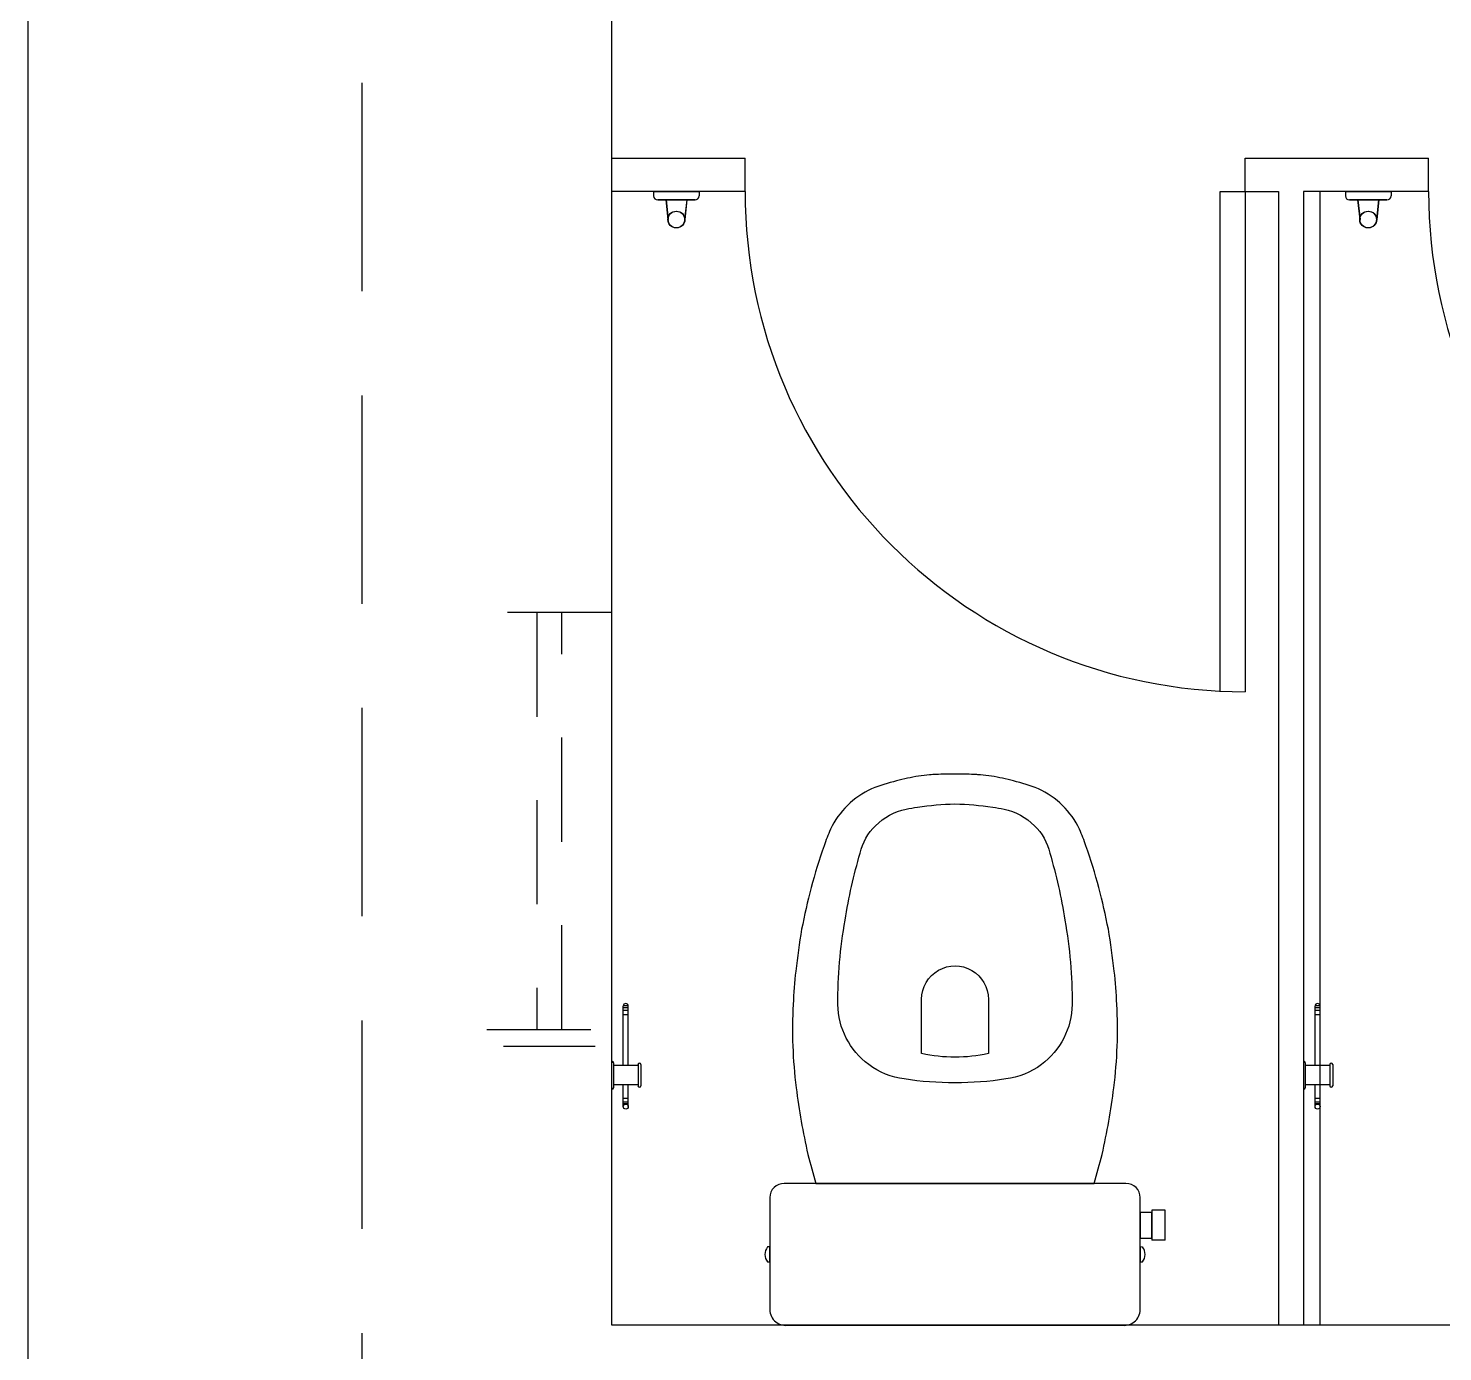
# Model space of a CAD drawing. Header units: inches. Extents: x 542650 to 544515, y 9574150 to 9574595.
# Drawn here: x 542787.416 to 542789.113, y 9574245.611 to 9574247.199 of the extents above; entities that cross this region are included whole.
import ezdxf

# ---------------------------------------------------------------- set-up
doc = ezdxf.new("R2010")
doc.units = ezdxf.units.IN
doc.header["$MEASUREMENT"] = 0
doc.linetypes.add('HIDDEN', pattern=[0.375, 0.25, -0.125])
doc.linetypes.add('HIDDEN2', pattern=[0.1875, 0.125, -0.0625])
doc.layers.add('I-ARQ', color=8, linetype='Continuous')

msp = doc.modelspace()

# ---------------------------------------------------------------- linework, layer by layer
at = {"layer": 'I-ARQ', "linetype": 'HIDDEN'}
msp.add_line((542787.8159, 9574251.6334), (542787.8159, 9574229.6934), dxfattribs=at)
at = {"layer": 'I-ARQ'}
for p, q in [((542787.4159, 9574230.6384), (542787.4159, 9574249.7884)), ((542787.4159, 9574230.6384), (542787.4159, 9574249.7884)), ((542787.4159, 9574230.6384), (542787.4159, 9574249.7884)), ((542788.1159, 9574245.6428), (542788.1159, 9574249.5884)), ((542788.1159, 9574247.0428), (542788.2759, 9574247.0428)), ((542788.2759, 9574247.0028), (542788.2759, 9574247.0428)), ((542788.8759, 9574247.0028), (542788.8759, 9574247.0428)), ((542788.8759, 9574247.0428), (542788.9159, 9574247.0428)), ((542788.9159, 9574247.0428), (542788.9459, 9574247.0428)), ((542788.9359, 9574247.0428), (542789.0959, 9574247.0428)), ((542789.0959, 9574247.0028), (542789.0959, 9574247.0428)), ((542788.2759, 9574247.0028), (542788.1159, 9574247.0028)), ((542788.166, 9574247.0028), (542788.166, 9574246.9978)), ((542788.2208, 9574247.0028), (542788.166, 9574247.0028)), ((542788.166, 9574247.0028), (542788.166, 9574246.9978)), ((542788.166, 9574247.0028), (542788.2208, 9574247.0028)), ((542788.2158, 9574246.9928), (542788.171, 9574246.9928)), ((542788.171, 9574246.9928), (542788.2158, 9574246.9928)), ((542788.1807, 9574246.9928), (542788.1832, 9574246.9693)), ((542788.181, 9574246.9928), (542788.1836, 9574246.9693)), ((542788.2058, 9574246.9928), (542788.2032, 9574246.9693)), ((542788.2061, 9574246.9928), (542788.2036, 9574246.9693)), ((542788.2208, 9574247.0028), (542788.2208, 9574246.9978)), ((542788.2208, 9574247.0028), (542788.2208, 9574246.9978)), ((542788.8459, 9574247.0028), (542788.8759, 9574247.0028)), ((542788.8459, 9574246.4028), (542788.8459, 9574247.0028)), ((542788.8759, 9574247.0028), (542788.9159, 9574247.0028)), ((542788.8759, 9574247.0028), (542788.8759, 9574246.4028)), ((542788.9159, 9574247.0028), (542788.9159, 9574245.6428)), ((542788.9459, 9574247.0028), (542788.9459, 9574245.6428)), ((542789.0959, 9574247.0028), (542788.9459, 9574247.0028)), ((542788.9659, 9574245.6428), (542788.9659, 9574247.0028)), ((542788.996, 9574247.0028), (542788.996, 9574246.9978)), ((542789.0508, 9574247.0028), (542788.996, 9574247.0028)), ((542788.996, 9574247.0028), (542788.996, 9574246.9978)), ((542788.996, 9574247.0028), (542789.0508, 9574247.0028)), ((542789.0458, 9574246.9928), (542789.001, 9574246.9928)), ((542789.001, 9574246.9928), (542789.0458, 9574246.9928)), ((542789.0107, 9574246.9928), (542789.0132, 9574246.9693)), ((542789.011, 9574246.9928), (542789.0136, 9574246.9693)), ((542789.0358, 9574246.9928), (542789.0332, 9574246.9693)), ((542789.0361, 9574246.9928), (542789.0336, 9574246.9693)), ((542789.0508, 9574247.0028), (542789.0508, 9574246.9978)), ((542789.0508, 9574247.0028), (542789.0508, 9574246.9978)), ((542788.1297, 9574245.9544), (542788.1297, 9574246.0258)), ((542788.1297, 9574246.0241), (542788.1357, 9574246.0241)), ((542788.1298, 9574246.0266), (542788.1355, 9574246.0266)), ((542788.1357, 9574245.9544), (542788.1357, 9574246.0258)), ((542788.9597, 9574245.9544), (542788.9597, 9574246.0258)), ((542788.9597, 9574246.0241), (542788.9657, 9574246.0241)), ((542788.9598, 9574246.0266), (542788.9655, 9574246.0266)), ((542788.9657, 9574245.9544), (542788.9657, 9574246.0258)), ((542788.1297, 9574246.0208), (542788.1357, 9574246.0208)), ((542788.1297, 9574246.0158), (542788.1357, 9574246.0158)), ((542788.9597, 9574246.0208), (542788.9657, 9574246.0208)), ((542788.9597, 9574246.0158), (542788.9657, 9574246.0158)), ((542787.9859, 9574245.9778), (542788.0959, 9574245.9778)), ((542788.118, 9574245.9578), (542788.118, 9574245.9278)), ((542788.1474, 9574245.9544), (542788.118, 9574245.9544)), ((542788.1474, 9574245.9557), (542788.1474, 9574245.9299)), ((542788.1509, 9574245.9557), (542788.1509, 9574245.9299)), ((542788.948, 9574245.9578), (542788.948, 9574245.9278)), ((542788.9774, 9574245.9544), (542788.948, 9574245.9544)), ((542788.9774, 9574245.9557), (542788.9774, 9574245.9299)), ((542788.9809, 9574245.9557), (542788.9809, 9574245.9299)), ((542788.1474, 9574245.9312), (542788.118, 9574245.9312)), ((542788.1297, 9574245.9051), (542788.1297, 9574245.9312)), ((542788.1357, 9574245.9051), (542788.1357, 9574245.9312)), ((542788.9774, 9574245.9312), (542788.948, 9574245.9312)), ((542788.9597, 9574245.9051), (542788.9597, 9574245.9312)), ((542788.9657, 9574245.9051), (542788.9657, 9574245.9312)), ((542788.1297, 9574245.9151), (542788.1357, 9574245.9151)), ((542788.1297, 9574245.911), (542788.1357, 9574245.911)), ((542788.1297, 9574245.9089), (542788.1357, 9574245.9089)), ((542788.9597, 9574245.9151), (542788.9657, 9574245.9151)), ((542788.9597, 9574245.911), (542788.9657, 9574245.911)), ((542788.9597, 9574245.9089), (542788.9657, 9574245.9089)), ((542788.7327, 9574245.8128), (542788.3227, 9574245.8128)), ((542788.3057, 9574245.796), (542788.3057, 9574245.6636)), ((542788.7497, 9574245.6636), (542788.7497, 9574245.796)), ((542790.5909, 9574245.6428), (542788.1159, 9574245.6428)), ((542788.3265, 9574245.6428), (542788.7289, 9574245.6428))]:
    msp.add_line(p, q, dxfattribs=at)
at = {"layer": 'I-ARQ', "linetype": 'HIDDEN2'}
for p, q in [((542788.1159, 9574246.4978), (542787.9659, 9574246.4978)), ((542788.0259, 9574246.4978), (542788.0259, 9574245.9978)), ((542788.0559, 9574245.9978), (542788.0559, 9574246.4978)), ((542787.9659, 9574245.9978), (542788.1159, 9574245.9978))]:
    msp.add_line(p, q, dxfattribs=at)
at = {"layer": 'I-ARQ', "linetype": 'ByBlock'}
for p, q in [((542788.7637, 9574245.7808), (542788.7637, 9574245.7448)), ((542788.7797, 9574245.7808), (542788.7637, 9574245.7808)), ((542788.7797, 9574245.7448), (542788.7797, 9574245.7808)), ((542788.7797, 9574245.7448), (542788.7637, 9574245.7448))]:
    msp.add_line(p, q, dxfattribs=at)
at = {"layer": 'I-ARQ'}
for points in [[(542788.6947, 9574245.8128, -0.003882), (542788.7042, 9574245.8478, 0.024258), (542788.7182, 9574245.9278, 0.02486), (542788.7222, 9574245.9778, 0.033324), (542788.7217, 9574246.0278, 0.02486), (542788.7187, 9574246.0678, 0.012268), (542788.7117, 9574246.1178, 0.015806), (542788.7002, 9574246.1678, 0.026699), (542788.6847, 9574246.2178, 0.021919), (542788.6772, 9574246.2378, 0.174675), (542788.6277, 9574246.2863, 0.045452), (542788.5977, 9574246.2958, 0.022856), (542788.5848, 9574246.299, 0.041289), (542788.5581, 9574246.303, 0.039166), (542788.5524, 9574246.3034, 0.012899), (542788.5505, 9574246.3034, 0.04333), (542788.5277, 9574246.3038, 0.04333), (542788.5049, 9574246.3034, 0.052091), (542788.4973, 9574246.303, 0.041289), (542788.4706, 9574246.299, 0.022856), (542788.4577, 9574246.2958, 0.045452), (542788.4277, 9574246.2863, 0.174675), (542788.3782, 9574246.2378, 0.021919), (542788.3707, 9574246.2178, 0.026699), (542788.3552, 9574246.1678, 0.015806), (542788.3437, 9574246.1178, 0.012268), (542788.3367, 9574246.0678, 0.02486), (542788.3337, 9574246.0278, 0.033324), (542788.3332, 9574245.9778, 0.02486), (542788.3372, 9574245.9278, 0.024258), (542788.3512, 9574245.8478, -0.003882), (542788.3607, 9574245.8128)], [(542788.4242, 9574245.9555, -0.234638), (542788.3872, 9574246.0277, -0.044666), (542788.3958, 9574246.1288, -0.031515), (542788.4139, 9574246.2093, -0.151063), (542788.4325, 9574246.2421, -0.148094), (542788.469, 9574246.262, -0.031073), (542788.4826, 9574246.2642, -0.035055), (542788.5277, 9574246.2683, -0.035055), (542788.5729, 9574246.2642, -0.031073), (542788.5865, 9574246.262, -0.148094), (542788.6229, 9574246.2421, -0.151063), (542788.6415, 9574246.2093, -0.031515), (542788.6596, 9574246.1288, -0.044666), (542788.6682, 9574246.0277, -0.234638), (542788.6313, 9574245.9555, -0.129345), (542788.5886, 9574245.9383, -0.041331), (542788.5277, 9574245.9338, -0.041331), (542788.4669, 9574245.9383, -0.129345)]]:
    msp.add_lwpolyline(points, format="xyb", close=True, dxfattribs=at)
at = {"layer": 'I-ARQ', "linetype": 'ByBlock'}
msp.add_lwpolyline([(542788.4877, 9574245.9688), (542788.4877, 9574246.034, -1.002091), (542788.5677, 9574246.0338), (542788.5677, 9574245.9688, -0.054282), (542788.5277, 9574245.9644, -0.054282), (542788.4877, 9574245.9688, 1.56536)], format="xyb", dxfattribs=at)
msp.add_lwpolyline([(542788.7637, 9574245.7473), (542788.7637, 9574245.7783), (542788.7497, 9574245.7783), (542788.7497, 9574245.7473)], close=True, dxfattribs=at)
for points in [[(542788.3057, 9574245.7188), (542788.3057, 9574245.7368), (542788.3028, 9574245.7368, 0.197763), (542788.3027, 9574245.7367, 0.161404), (542788.2997, 9574245.7277, 0.158802), (542788.3027, 9574245.7189, 0.197763), (542788.3028, 9574245.7188)], [(542788.7526, 9574245.7188, 0.197763), (542788.7528, 9574245.7189, 0.15883), (542788.7557, 9574245.7277, 0.161377), (542788.7528, 9574245.7367, 0.197763), (542788.7526, 9574245.7368), (542788.7497, 9574245.7368), (542788.7497, 9574245.7188)]]:
    msp.add_lwpolyline(points, format="xyb", close=True, dxfattribs=at)
at = {"layer": 'I-ARQ'}
for centre, radius in [((542788.1932, 9574246.9693), 0.01), ((542788.1936, 9574246.9693), 0.01), ((542789.0232, 9574246.9693), 0.01), ((542789.0236, 9574246.9693), 0.01), ((542788.1327, 9574245.9051), 0.003), ((542788.9627, 9574245.9051), 0.003)]:
    msp.add_circle(centre, radius, dxfattribs=at)
for centre, radius, start, end in [((542788.171, 9574246.9978), 0.005, 180, 270), ((542788.171, 9574246.9978), 0.005, 180, 270), ((542788.2158, 9574246.9978), 0.005, 270, 0), ((542788.2158, 9574246.9978), 0.005, 270, 0), ((542788.8759, 9574247.0028), 0.6, 180, 270), ((542789.001, 9574246.9978), 0.005, 180, 270), ((542789.001, 9574246.9978), 0.005, 180, 270), ((542789.0458, 9574246.9978), 0.005, 270, 0), ((542789.0458, 9574246.9978), 0.005, 270, 0), ((542789.6959, 9574247.0028), 0.6, 180, 270), ((542788.1327, 9574246.0258), 0.003, 0, 180), ((542788.9627, 9574246.0258), 0.003, 0, 180), ((542788.1169, 9574245.9581), 0.00108, 342.7498, 197.2502), ((542788.1491, 9574245.9553), 0.00182, 13.2763, 166.7237), ((542788.9469, 9574245.9581), 0.00108, 342.7498, 197.2502), ((542788.9791, 9574245.9553), 0.00182, 13.2763, 166.7237), ((542788.1169, 9574245.9275), 0.00108, 162.7498, 17.2502), ((542788.1491, 9574245.9303), 0.00182, 193.2763, 346.7237), ((542788.9469, 9574245.9275), 0.00108, 162.7498, 17.2502), ((542788.9791, 9574245.9303), 0.00182, 193.2763, 346.7237), ((542788.3221, 9574245.7964), 0.0164, 87.826, 181.2974), ((542788.7334, 9574245.7964), 0.0164, 358.7026, 92.174), ((542788.3246, 9574245.6617), 0.019, 174.255, 275.745), ((542788.7308, 9574245.6617), 0.019, 264.255, 5.745)]:
    msp.add_arc(centre, radius, start, end, dxfattribs=at)

doc.saveas('drawing.dxf')
